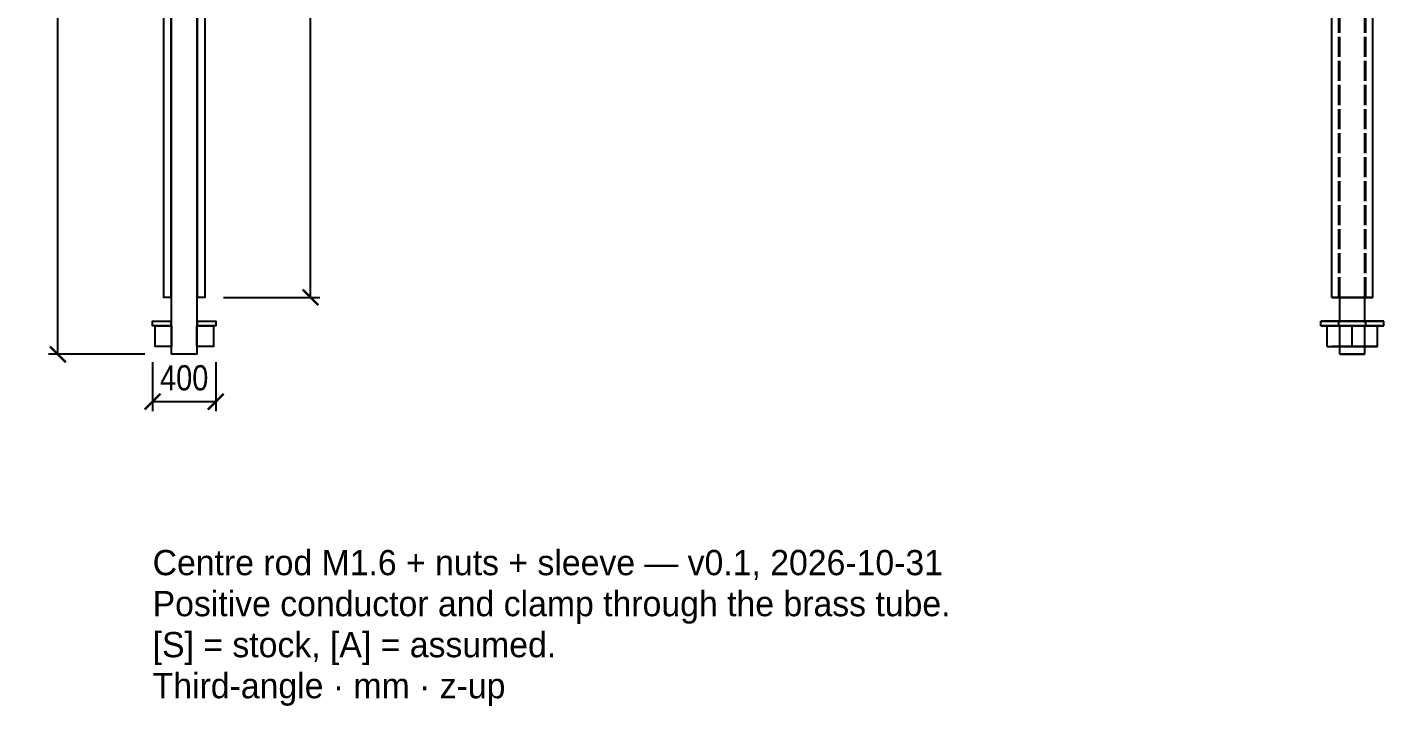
# Model space of a CAD drawing. Header units: millimetres. Extents: x -10 to 100, y -26 to 134.
# Drawn here: x -9.9 to 76, y -25.9 to 17.1 of the extents above; entities that cross this region are included whole.
import ezdxf

# ---------------------------------------------------------------- set-up
doc = ezdxf.new("R2010")
doc.units = ezdxf.units.MM
doc.linetypes.add('DASHED', pattern=[1.524, 1.27, -0.254])
for name, color, linetype in [('DIMS', 3, 'CONTINUOUS'), ('HIDDEN', 8, 'DASHED'), ('TEXT', 7, 'CONTINUOUS'), ('VISIBLE', 7, 'CONTINUOUS')]:
    doc.layers.add(name, color=color, linetype=linetype)
doc.styles.add('OpenSansCondensed-Light', font='OpenSansCondensed-Light.ttf')
doc.dimstyles.new('EZDXF', dxfattribs={"dimtxt": 0.25, "dimasz": 0.175, "dimexe": 0.375, "dimexo": 0.125, "dimgap": 0.1, "dimtad": 1, "dimlfac": 100, "dimzin": 12, "dimdsep": 46, "dimtxsty": 'OpenSansCondensed-Light', "dimblk": 'ARCHTICK', "dimcen": 2.5, "dimazin": 3, "dimtfac": 0.5, "dimtmove": 2, "dimatfit": 3})

# ---------------------------------------------------------------- blocks, each defined once
blk = doc.blocks.new('_ARCHTICK')
at = {"color": 0, "linetype": 'BYBLOCK', "const_width": 0.15}
blk.add_lwpolyline([(-0.5, -0.5), (0.5, 0.5)], dxfattribs=at)

msp = doc.modelspace()

# ---------------------------------------------------------------- linework, layer by layer
at = {"layer": 'HIDDEN'}
for points in [[(73.15, 0), (73.15, 52.6)], [(73.2, 0), (73.2, 52.6)], [(74.8, 0), (74.8, 52.6)], [(74.85, 0), (74.85, 52.6)], [(75.3, 0), (75.25873, 0), (75.21746, 0), (75.17619, 0), (75.13492, 0), (75.09365, 0), (75.05238, 0), (75.01111, 0), (74.96984, 0), (74.92857, 0), (74.8873, 0), (74.84603, 0), (74.80476, 0), (74.76349, 0), (74.72222, 0), (74.68095, 0), (74.63968, 0), (74.59841, 0), (74.55714, 0), (74.51587, 0), (74.4746, 0), (74.43333, 0), (74.39206, 0), (74.35079, 0), (74.30952, 0), (74.26825, 0), (74.22698, 0), (74.18571, 0), (74.14444, 0), (74.10317, 0), (74.0619, 0), (74.02063, 0), (73.97937, 0), (73.9381, 0), (73.89683, 0), (73.85556, 0), (73.81429, 0), (73.77302, 0), (73.73175, 0), (73.69048, 0), (73.64921, 0), (73.60794, 0), (73.56667, 0), (73.5254, 0), (73.48413, 0), (73.44286, 0), (73.40159, 0), (73.36032, 0), (73.31905, 0), (73.27778, 0), (73.23651, 0), (73.19524, 0), (73.15397, 0), (73.1127, 0), (73.07143, 0), (73.03016, 0), (72.98889, 0), (72.94762, 0), (72.90635, 0), (72.86508, 0), (72.82381, 0), (72.78254, 0), (72.74127, 0), (72.7, 0)], [(74.85, 0), (74.82302, 0), (74.79603, 0), (74.76905, 0), (74.74206, 0), (74.71508, 0), (74.6881, 0), (74.66111, 0), (74.63413, 0), (74.60714, 0), (74.58016, 0), (74.55317, 0), (74.52619, 0), (74.49921, 0), (74.47222, 0), (74.44524, 0), (74.41825, 0), (74.39127, 0), (74.36429, 0), (74.3373, 0), (74.31032, 0), (74.28333, 0), (74.25635, 0), (74.22937, 0), (74.20238, 0), (74.1754, 0), (74.14841, 0), (74.12143, 0), (74.09444, 0), (74.06746, 0), (74.04048, 0), (74.01349, 0), (73.98651, 0), (73.95952, 0), (73.93254, 0), (73.90556, 0), (73.87857, 0), (73.85159, 0), (73.8246, 0), (73.79762, 0), (73.77063, 0), (73.74365, 0), (73.71667, 0), (73.68968, 0), (73.6627, 0), (73.63571, 0), (73.60873, 0), (73.58175, 0), (73.55476, 0), (73.52778, 0), (73.50079, 0), (73.47381, 0), (73.44683, 0), (73.41984, 0), (73.39286, 0), (73.36587, 0), (73.33889, 0), (73.3119, 0), (73.28492, 0), (73.25794, 0), (73.23095, 0), (73.20397, 0), (73.17698, 0), (73.15, 0)], [(73.15, 0), (73.16349, 0), (73.17698, 0), (73.19048, 0), (73.20397, 0), (73.21746, 0), (73.23095, 0), (73.24444, 0), (73.25794, 0), (73.27143, 0), (73.28492, 0), (73.29841, 0), (73.3119, 0), (73.3254, 0), (73.33889, 0), (73.35238, 0), (73.36587, 0), (73.37937, 0), (73.39286, 0), (73.40635, 0), (73.41984, 0), (73.43333, 0), (73.44683, 0), (73.46032, 0), (73.47381, 0), (73.4873, 0), (73.50079, 0), (73.51429, 0), (73.52778, 0), (73.54127, 0), (73.55476, 0), (73.56825, 0), (73.58175, 0), (73.59524, 0), (73.60873, 0), (73.62222, 0), (73.63571, 0), (73.64921, 0), (73.6627, 0), (73.67619, 0), (73.68968, 0), (73.70317, 0), (73.71667, 0), (73.73016, 0), (73.74365, 0), (73.75714, 0), (73.77063, 0), (73.78413, 0), (73.79762, 0), (73.81111, 0), (73.8246, 0), (73.8381, 0), (73.85159, 0), (73.86508, 0), (73.87857, 0), (73.89206, 0), (73.90556, 0), (73.91905, 0), (73.93254, 0), (73.94603, 0), (73.95952, 0), (73.97302, 0), (73.98651, 0), (74, 0)], [(74, 0), (74.01349, 0), (74.02698, 0), (74.04048, 0), (74.05397, 0), (74.06746, 0), (74.08095, 0), (74.09444, 0), (74.10794, 0), (74.12143, 0), (74.13492, 0), (74.14841, 0), (74.1619, 0), (74.1754, 0), (74.18889, 0), (74.20238, 0), (74.21587, 0), (74.22937, 0), (74.24286, 0), (74.25635, 0), (74.26984, 0), (74.28333, 0), (74.29683, 0), (74.31032, 0), (74.32381, 0), (74.3373, 0), (74.35079, 0), (74.36429, 0), (74.37778, 0), (74.39127, 0), (74.40476, 0), (74.41825, 0), (74.43175, 0), (74.44524, 0), (74.45873, 0), (74.47222, 0), (74.48571, 0), (74.49921, 0), (74.5127, 0), (74.52619, 0), (74.53968, 0), (74.55317, 0), (74.56667, 0), (74.58016, 0), (74.59365, 0), (74.60714, 0), (74.62063, 0), (74.63413, 0), (74.64762, 0), (74.66111, 0), (74.6746, 0), (74.6881, 0), (74.70159, 0), (74.71508, 0), (74.72857, 0), (74.74206, 0), (74.75556, 0), (74.76905, 0), (74.78254, 0), (74.79603, 0), (74.80952, 0), (74.82302, 0), (74.83651, 0), (74.85, 0)], [(76, -1.51), (75.93651, -1.51), (75.87302, -1.51), (75.80952, -1.51), (75.74603, -1.51), (75.68254, -1.51), (75.61905, -1.51), (75.55556, -1.51), (75.49206, -1.51), (75.42857, -1.51), (75.36508, -1.51), (75.30159, -1.51), (75.2381, -1.51), (75.1746, -1.51), (75.11111, -1.51), (75.04762, -1.51), (74.98413, -1.51), (74.92063, -1.51), (74.85714, -1.51), (74.79365, -1.51), (74.73016, -1.51), (74.66667, -1.51), (74.60317, -1.51), (74.53968, -1.51), (74.47619, -1.51), (74.4127, -1.51), (74.34921, -1.51), (74.28571, -1.51), (74.22222, -1.51), (74.15873, -1.51), (74.09524, -1.51), (74.03175, -1.51), (73.96825, -1.51), (73.90476, -1.51), (73.84127, -1.51), (73.77778, -1.51), (73.71429, -1.51), (73.65079, -1.51), (73.5873, -1.51), (73.52381, -1.51), (73.46032, -1.51), (73.39683, -1.51), (73.33333, -1.51), (73.26984, -1.51), (73.20635, -1.51), (73.14286, -1.51), (73.07937, -1.51), (73.01587, -1.51), (72.95238, -1.51), (72.88889, -1.51), (72.8254, -1.51), (72.7619, -1.51), (72.69841, -1.51), (72.63492, -1.51), (72.57143, -1.51), (72.50794, -1.51), (72.44444, -1.51), (72.38095, -1.51), (72.31746, -1.51), (72.25397, -1.51), (72.19048, -1.51), (72.12698, -1.51), (72.06349, -1.51), (72, -1.51)], [(74.85, -1.51), (74.82302, -1.51), (74.79603, -1.51), (74.76905, -1.51), (74.74206, -1.51), (74.71508, -1.51), (74.6881, -1.51), (74.66111, -1.51), (74.63413, -1.51), (74.60714, -1.51), (74.58016, -1.51), (74.55317, -1.51), (74.52619, -1.51), (74.49921, -1.51), (74.47222, -1.51), (74.44524, -1.51), (74.41825, -1.51), (74.39127, -1.51), (74.36429, -1.51), (74.3373, -1.51), (74.31032, -1.51), (74.28333, -1.51), (74.25635, -1.51), (74.22937, -1.51), (74.20238, -1.51), (74.1754, -1.51), (74.14841, -1.51), (74.12143, -1.51), (74.09444, -1.51), (74.06746, -1.51), (74.04048, -1.51), (74.01349, -1.51), (73.98651, -1.51), (73.95952, -1.51), (73.93254, -1.51), (73.90556, -1.51), (73.87857, -1.51), (73.85159, -1.51), (73.8246, -1.51), (73.79762, -1.51), (73.77063, -1.51), (73.74365, -1.51), (73.71667, -1.51), (73.68968, -1.51), (73.6627, -1.51), (73.63571, -1.51), (73.60873, -1.51), (73.58175, -1.51), (73.55476, -1.51), (73.52778, -1.51), (73.50079, -1.51), (73.47381, -1.51), (73.44683, -1.51), (73.41984, -1.51), (73.39286, -1.51), (73.36587, -1.51), (73.33889, -1.51), (73.3119, -1.51), (73.28492, -1.51), (73.25794, -1.51), (73.23095, -1.51), (73.20397, -1.51), (73.17698, -1.51), (73.15, -1.51)], [(73.15, -1.51), (73.16349, -1.51), (73.17698, -1.51), (73.19048, -1.51), (73.20397, -1.51), (73.21746, -1.51), (73.23095, -1.51), (73.24444, -1.51), (73.25794, -1.51), (73.27143, -1.51), (73.28492, -1.51), (73.29841, -1.51), (73.3119, -1.51), (73.3254, -1.51), (73.33889, -1.51), (73.35238, -1.51), (73.36587, -1.51), (73.37937, -1.51), (73.39286, -1.51), (73.40635, -1.51), (73.41984, -1.51), (73.43333, -1.51), (73.44683, -1.51), (73.46032, -1.51), (73.47381, -1.51), (73.4873, -1.51), (73.50079, -1.51), (73.51429, -1.51), (73.52778, -1.51), (73.54127, -1.51), (73.55476, -1.51), (73.56825, -1.51), (73.58175, -1.51), (73.59524, -1.51), (73.60873, -1.51), (73.62222, -1.51), (73.63571, -1.51), (73.64921, -1.51), (73.6627, -1.51), (73.67619, -1.51), (73.68968, -1.51), (73.70317, -1.51), (73.71667, -1.51), (73.73016, -1.51), (73.74365, -1.51), (73.75714, -1.51), (73.77063, -1.51), (73.78413, -1.51), (73.79762, -1.51), (73.81111, -1.51), (73.8246, -1.51), (73.8381, -1.51), (73.85159, -1.51), (73.86508, -1.51), (73.87857, -1.51), (73.89206, -1.51), (73.90556, -1.51), (73.91905, -1.51), (73.93254, -1.51), (73.94603, -1.51), (73.95952, -1.51), (73.97302, -1.51), (73.98651, -1.51), (74, -1.51)], [(73.15, -1.81), (73.15, -1.51)], [(73.2, -3.11), (73.2, -1.51)], [(74, -1.51), (74.01349, -1.51), (74.02698, -1.51), (74.04048, -1.51), (74.05397, -1.51), (74.06746, -1.51), (74.08095, -1.51), (74.09444, -1.51), (74.10794, -1.51), (74.12143, -1.51), (74.13492, -1.51), (74.14841, -1.51), (74.1619, -1.51), (74.1754, -1.51), (74.18889, -1.51), (74.20238, -1.51), (74.21587, -1.51), (74.22937, -1.51), (74.24286, -1.51), (74.25635, -1.51), (74.26984, -1.51), (74.28333, -1.51), (74.29683, -1.51), (74.31032, -1.51), (74.32381, -1.51), (74.3373, -1.51), (74.35079, -1.51), (74.36429, -1.51), (74.37778, -1.51), (74.39127, -1.51), (74.40476, -1.51), (74.41825, -1.51), (74.43175, -1.51), (74.44524, -1.51), (74.45873, -1.51), (74.47222, -1.51), (74.48571, -1.51), (74.49921, -1.51), (74.5127, -1.51), (74.52619, -1.51), (74.53968, -1.51), (74.55317, -1.51), (74.56667, -1.51), (74.58016, -1.51), (74.59365, -1.51), (74.60714, -1.51), (74.62063, -1.51), (74.63413, -1.51), (74.64762, -1.51), (74.66111, -1.51), (74.6746, -1.51), (74.6881, -1.51), (74.70159, -1.51), (74.71508, -1.51), (74.72857, -1.51), (74.74206, -1.51), (74.75556, -1.51), (74.76905, -1.51), (74.78254, -1.51), (74.79603, -1.51), (74.80952, -1.51), (74.82302, -1.51), (74.83651, -1.51), (74.85, -1.51)], [(74.8, -3.11), (74.8, -1.51)], [(74.85, -1.81), (74.85, -1.51)], [(76, -1.81), (75.93651, -1.81), (75.87302, -1.81), (75.80952, -1.81), (75.74603, -1.81), (75.68254, -1.81), (75.61905, -1.81), (75.55556, -1.81), (75.49206, -1.81), (75.42857, -1.81), (75.36508, -1.81), (75.30159, -1.81), (75.2381, -1.81), (75.1746, -1.81), (75.11111, -1.81), (75.04762, -1.81), (74.98413, -1.81), (74.92063, -1.81), (74.85714, -1.81), (74.79365, -1.81), (74.73016, -1.81), (74.66667, -1.81), (74.60317, -1.81), (74.53968, -1.81), (74.47619, -1.81), (74.4127, -1.81), (74.34921, -1.81), (74.28571, -1.81), (74.22222, -1.81), (74.15873, -1.81), (74.09524, -1.81), (74.03175, -1.81), (73.96825, -1.81), (73.90476, -1.81), (73.84127, -1.81), (73.77778, -1.81), (73.71429, -1.81), (73.65079, -1.81), (73.5873, -1.81), (73.52381, -1.81), (73.46032, -1.81), (73.39683, -1.81), (73.33333, -1.81), (73.26984, -1.81), (73.20635, -1.81), (73.14286, -1.81), (73.07937, -1.81), (73.01587, -1.81), (72.95238, -1.81), (72.88889, -1.81), (72.8254, -1.81), (72.7619, -1.81), (72.69841, -1.81), (72.63492, -1.81), (72.57143, -1.81), (72.50794, -1.81), (72.44444, -1.81), (72.38095, -1.81), (72.31746, -1.81), (72.25397, -1.81), (72.19048, -1.81), (72.12698, -1.81), (72.06349, -1.81), (72, -1.81)], [(72.4, -1.81), (74, -1.81)], [(74, -1.81), (72.4, -1.81)], [(72.4, -3.11), (72.4, -1.81)], [(74.85, -1.81), (74.82302, -1.81), (74.79603, -1.81), (74.76905, -1.81), (74.74206, -1.81), (74.71508, -1.81), (74.6881, -1.81), (74.66111, -1.81), (74.63413, -1.81), (74.60714, -1.81), (74.58016, -1.81), (74.55317, -1.81), (74.52619, -1.81), (74.49921, -1.81), (74.47222, -1.81), (74.44524, -1.81), (74.41825, -1.81), (74.39127, -1.81), (74.36429, -1.81), (74.3373, -1.81), (74.31032, -1.81), (74.28333, -1.81), (74.25635, -1.81), (74.22937, -1.81), (74.20238, -1.81), (74.1754, -1.81), (74.14841, -1.81), (74.12143, -1.81), (74.09444, -1.81), (74.06746, -1.81), (74.04048, -1.81), (74.01349, -1.81), (73.98651, -1.81), (73.95952, -1.81), (73.93254, -1.81), (73.90556, -1.81), (73.87857, -1.81), (73.85159, -1.81), (73.8246, -1.81), (73.79762, -1.81), (73.77063, -1.81), (73.74365, -1.81), (73.71667, -1.81), (73.68968, -1.81), (73.6627, -1.81), (73.63571, -1.81), (73.60873, -1.81), (73.58175, -1.81), (73.55476, -1.81), (73.52778, -1.81), (73.50079, -1.81), (73.47381, -1.81), (73.44683, -1.81), (73.41984, -1.81), (73.39286, -1.81), (73.36587, -1.81), (73.33889, -1.81), (73.3119, -1.81), (73.28492, -1.81), (73.25794, -1.81), (73.23095, -1.81), (73.20397, -1.81), (73.17698, -1.81), (73.15, -1.81)], [(73.15, -1.81), (73.16349, -1.81), (73.17698, -1.81), (73.19048, -1.81), (73.20397, -1.81), (73.21746, -1.81), (73.23095, -1.81), (73.24444, -1.81), (73.25794, -1.81), (73.27143, -1.81), (73.28492, -1.81), (73.29841, -1.81), (73.3119, -1.81), (73.3254, -1.81), (73.33889, -1.81), (73.35238, -1.81), (73.36587, -1.81), (73.37937, -1.81), (73.39286, -1.81), (73.40635, -1.81), (73.41984, -1.81), (73.43333, -1.81), (73.44683, -1.81), (73.46032, -1.81), (73.47381, -1.81), (73.4873, -1.81), (73.50079, -1.81), (73.51429, -1.81), (73.52778, -1.81), (73.54127, -1.81), (73.55476, -1.81), (73.56825, -1.81), (73.58175, -1.81), (73.59524, -1.81), (73.60873, -1.81), (73.62222, -1.81), (73.63571, -1.81), (73.64921, -1.81), (73.6627, -1.81), (73.67619, -1.81), (73.68968, -1.81), (73.70317, -1.81), (73.71667, -1.81), (73.73016, -1.81), (73.74365, -1.81), (73.75714, -1.81), (73.77063, -1.81), (73.78413, -1.81), (73.79762, -1.81), (73.81111, -1.81), (73.8246, -1.81), (73.8381, -1.81), (73.85159, -1.81), (73.86508, -1.81), (73.87857, -1.81), (73.89206, -1.81), (73.90556, -1.81), (73.91905, -1.81), (73.93254, -1.81), (73.94603, -1.81), (73.95952, -1.81), (73.97302, -1.81), (73.98651, -1.81), (74, -1.81)], [(74.8, -1.81), (74.7746, -1.81), (74.74921, -1.81), (74.72381, -1.81), (74.69841, -1.81), (74.67302, -1.81), (74.64762, -1.81), (74.62222, -1.81), (74.59683, -1.81), (74.57143, -1.81), (74.54603, -1.81), (74.52063, -1.81), (74.49524, -1.81), (74.46984, -1.81), (74.44444, -1.81), (74.41905, -1.81), (74.39365, -1.81), (74.36825, -1.81), (74.34286, -1.81), (74.31746, -1.81), (74.29206, -1.81), (74.26667, -1.81), (74.24127, -1.81), (74.21587, -1.81), (74.19048, -1.81), (74.16508, -1.81), (74.13968, -1.81), (74.11429, -1.81), (74.08889, -1.81), (74.06349, -1.81), (74.0381, -1.81), (74.0127, -1.81), (73.9873, -1.81), (73.9619, -1.81), (73.93651, -1.81), (73.91111, -1.81), (73.88571, -1.81), (73.86032, -1.81), (73.83492, -1.81), (73.80952, -1.81), (73.78413, -1.81), (73.75873, -1.81), (73.73333, -1.81), (73.70794, -1.81), (73.68254, -1.81), (73.65714, -1.81), (73.63175, -1.81), (73.60635, -1.81), (73.58095, -1.81), (73.55556, -1.81), (73.53016, -1.81), (73.50476, -1.81), (73.47937, -1.81), (73.45397, -1.81), (73.42857, -1.81), (73.40317, -1.81), (73.37778, -1.81), (73.35238, -1.81), (73.32698, -1.81), (73.30159, -1.81), (73.27619, -1.81), (73.25079, -1.81), (73.2254, -1.81), (73.2, -1.81)], [(73.2, -1.81), (73.2127, -1.81), (73.2254, -1.81), (73.2381, -1.81), (73.25079, -1.81), (73.26349, -1.81), (73.27619, -1.81), (73.28889, -1.81), (73.30159, -1.81), (73.31429, -1.81), (73.32698, -1.81), (73.33968, -1.81), (73.35238, -1.81), (73.36508, -1.81), (73.37778, -1.81), (73.39048, -1.81), (73.40317, -1.81), (73.41587, -1.81), (73.42857, -1.81), (73.44127, -1.81), (73.45397, -1.81), (73.46667, -1.81), (73.47937, -1.81), (73.49206, -1.81), (73.50476, -1.81), (73.51746, -1.81), (73.53016, -1.81), (73.54286, -1.81), (73.55556, -1.81), (73.56825, -1.81), (73.58095, -1.81), (73.59365, -1.81), (73.60635, -1.81), (73.61905, -1.81), (73.63175, -1.81), (73.64444, -1.81), (73.65714, -1.81), (73.66984, -1.81), (73.68254, -1.81), (73.69524, -1.81), (73.70794, -1.81), (73.72063, -1.81), (73.73333, -1.81), (73.74603, -1.81), (73.75873, -1.81), (73.77143, -1.81), (73.78413, -1.81), (73.79683, -1.81), (73.80952, -1.81), (73.82222, -1.81), (73.83492, -1.81), (73.84762, -1.81), (73.86032, -1.81), (73.87302, -1.81), (73.88571, -1.81), (73.89841, -1.81), (73.91111, -1.81), (73.92381, -1.81), (73.93651, -1.81), (73.94921, -1.81), (73.9619, -1.81), (73.9746, -1.81), (73.9873, -1.81), (74, -1.81)], [(73.2, -3.11), (73.2, -1.81)], [(74, -1.81), (74.01349, -1.81), (74.02698, -1.81), (74.04048, -1.81), (74.05397, -1.81), (74.06746, -1.81), (74.08095, -1.81), (74.09444, -1.81), (74.10794, -1.81), (74.12143, -1.81), (74.13492, -1.81), (74.14841, -1.81), (74.1619, -1.81), (74.1754, -1.81), (74.18889, -1.81), (74.20238, -1.81), (74.21587, -1.81), (74.22937, -1.81), (74.24286, -1.81), (74.25635, -1.81), (74.26984, -1.81), (74.28333, -1.81), (74.29683, -1.81), (74.31032, -1.81), (74.32381, -1.81), (74.3373, -1.81), (74.35079, -1.81), (74.36429, -1.81), (74.37778, -1.81), (74.39127, -1.81), (74.40476, -1.81), (74.41825, -1.81), (74.43175, -1.81), (74.44524, -1.81), (74.45873, -1.81), (74.47222, -1.81), (74.48571, -1.81), (74.49921, -1.81), (74.5127, -1.81), (74.52619, -1.81), (74.53968, -1.81), (74.55317, -1.81), (74.56667, -1.81), (74.58016, -1.81), (74.59365, -1.81), (74.60714, -1.81), (74.62063, -1.81), (74.63413, -1.81), (74.64762, -1.81), (74.66111, -1.81), (74.6746, -1.81), (74.6881, -1.81), (74.70159, -1.81), (74.71508, -1.81), (74.72857, -1.81), (74.74206, -1.81), (74.75556, -1.81), (74.76905, -1.81), (74.78254, -1.81), (74.79603, -1.81), (74.80952, -1.81), (74.82302, -1.81), (74.83651, -1.81), (74.85, -1.81)], [(74, -1.81), (75.6, -1.81)], [(75.6, -1.81), (74, -1.81)], [(74, -1.81), (74.0127, -1.81), (74.0254, -1.81), (74.0381, -1.81), (74.05079, -1.81), (74.06349, -1.81), (74.07619, -1.81), (74.08889, -1.81), (74.10159, -1.81), (74.11429, -1.81), (74.12698, -1.81), (74.13968, -1.81), (74.15238, -1.81), (74.16508, -1.81), (74.17778, -1.81), (74.19048, -1.81), (74.20317, -1.81), (74.21587, -1.81), (74.22857, -1.81), (74.24127, -1.81), (74.25397, -1.81), (74.26667, -1.81), (74.27937, -1.81), (74.29206, -1.81), (74.30476, -1.81), (74.31746, -1.81), (74.33016, -1.81), (74.34286, -1.81), (74.35556, -1.81), (74.36825, -1.81), (74.38095, -1.81), (74.39365, -1.81), (74.40635, -1.81), (74.41905, -1.81), (74.43175, -1.81), (74.44444, -1.81), (74.45714, -1.81), (74.46984, -1.81), (74.48254, -1.81), (74.49524, -1.81), (74.50794, -1.81), (74.52063, -1.81), (74.53333, -1.81), (74.54603, -1.81), (74.55873, -1.81), (74.57143, -1.81), (74.58413, -1.81), (74.59683, -1.81), (74.60952, -1.81), (74.62222, -1.81), (74.63492, -1.81), (74.64762, -1.81), (74.66032, -1.81), (74.67302, -1.81), (74.68571, -1.81), (74.69841, -1.81), (74.71111, -1.81), (74.72381, -1.81), (74.73651, -1.81), (74.74921, -1.81), (74.7619, -1.81), (74.7746, -1.81), (74.7873, -1.81), (74.8, -1.81)], [(74, -3.11), (74, -1.81)], [(74.8, -3.11), (74.8, -1.81)], [(75.6, -3.11), (75.6, -1.81)], [(74, -3.11), (72.4, -3.11)], [(74.8, -3.11), (74.7746, -3.11), (74.74921, -3.11), (74.72381, -3.11), (74.69841, -3.11), (74.67302, -3.11), (74.64762, -3.11), (74.62222, -3.11), (74.59683, -3.11), (74.57143, -3.11), (74.54603, -3.11), (74.52063, -3.11), (74.49524, -3.11), (74.46984, -3.11), (74.44444, -3.11), (74.41905, -3.11), (74.39365, -3.11), (74.36825, -3.11), (74.34286, -3.11), (74.31746, -3.11), (74.29206, -3.11), (74.26667, -3.11), (74.24127, -3.11), (74.21587, -3.11), (74.19048, -3.11), (74.16508, -3.11), (74.13968, -3.11), (74.11429, -3.11), (74.08889, -3.11), (74.06349, -3.11), (74.0381, -3.11), (74.0127, -3.11), (73.9873, -3.11), (73.9619, -3.11), (73.93651, -3.11), (73.91111, -3.11), (73.88571, -3.11), (73.86032, -3.11), (73.83492, -3.11), (73.80952, -3.11), (73.78413, -3.11), (73.75873, -3.11), (73.73333, -3.11), (73.70794, -3.11), (73.68254, -3.11), (73.65714, -3.11), (73.63175, -3.11), (73.60635, -3.11), (73.58095, -3.11), (73.55556, -3.11), (73.53016, -3.11), (73.50476, -3.11), (73.47937, -3.11), (73.45397, -3.11), (73.42857, -3.11), (73.40317, -3.11), (73.37778, -3.11), (73.35238, -3.11), (73.32698, -3.11), (73.30159, -3.11), (73.27619, -3.11), (73.25079, -3.11), (73.2254, -3.11), (73.2, -3.11)], [(73.2, -3.11), (73.2127, -3.11), (73.2254, -3.11), (73.2381, -3.11), (73.25079, -3.11), (73.26349, -3.11), (73.27619, -3.11), (73.28889, -3.11), (73.30159, -3.11), (73.31429, -3.11), (73.32698, -3.11), (73.33968, -3.11), (73.35238, -3.11), (73.36508, -3.11), (73.37778, -3.11), (73.39048, -3.11), (73.40317, -3.11), (73.41587, -3.11), (73.42857, -3.11), (73.44127, -3.11), (73.45397, -3.11), (73.46667, -3.11), (73.47937, -3.11), (73.49206, -3.11), (73.50476, -3.11), (73.51746, -3.11), (73.53016, -3.11), (73.54286, -3.11), (73.55556, -3.11), (73.56825, -3.11), (73.58095, -3.11), (73.59365, -3.11), (73.60635, -3.11), (73.61905, -3.11), (73.63175, -3.11), (73.64444, -3.11), (73.65714, -3.11), (73.66984, -3.11), (73.68254, -3.11), (73.69524, -3.11), (73.70794, -3.11), (73.72063, -3.11), (73.73333, -3.11), (73.74603, -3.11), (73.75873, -3.11), (73.77143, -3.11), (73.78413, -3.11), (73.79683, -3.11), (73.80952, -3.11), (73.82222, -3.11), (73.83492, -3.11), (73.84762, -3.11), (73.86032, -3.11), (73.87302, -3.11), (73.88571, -3.11), (73.89841, -3.11), (73.91111, -3.11), (73.92381, -3.11), (73.93651, -3.11), (73.94921, -3.11), (73.9619, -3.11), (73.9746, -3.11), (73.9873, -3.11), (74, -3.11)], [(75.6, -3.11), (74, -3.11)], [(74, -3.11), (74.0127, -3.11), (74.0254, -3.11), (74.0381, -3.11), (74.05079, -3.11), (74.06349, -3.11), (74.07619, -3.11), (74.08889, -3.11), (74.10159, -3.11), (74.11429, -3.11), (74.12698, -3.11), (74.13968, -3.11), (74.15238, -3.11), (74.16508, -3.11), (74.17778, -3.11), (74.19048, -3.11), (74.20317, -3.11), (74.21587, -3.11), (74.22857, -3.11), (74.24127, -3.11), (74.25397, -3.11), (74.26667, -3.11), (74.27937, -3.11), (74.29206, -3.11), (74.30476, -3.11), (74.31746, -3.11), (74.33016, -3.11), (74.34286, -3.11), (74.35556, -3.11), (74.36825, -3.11), (74.38095, -3.11), (74.39365, -3.11), (74.40635, -3.11), (74.41905, -3.11), (74.43175, -3.11), (74.44444, -3.11), (74.45714, -3.11), (74.46984, -3.11), (74.48254, -3.11), (74.49524, -3.11), (74.50794, -3.11), (74.52063, -3.11), (74.53333, -3.11), (74.54603, -3.11), (74.55873, -3.11), (74.57143, -3.11), (74.58413, -3.11), (74.59683, -3.11), (74.60952, -3.11), (74.62222, -3.11), (74.63492, -3.11), (74.64762, -3.11), (74.66032, -3.11), (74.67302, -3.11), (74.68571, -3.11), (74.69841, -3.11), (74.71111, -3.11), (74.72381, -3.11), (74.73651, -3.11), (74.74921, -3.11), (74.7619, -3.11), (74.7746, -3.11), (74.7873, -3.11), (74.8, -3.11)], [(74.8, -3.61), (74.7746, -3.61), (74.74921, -3.61), (74.72381, -3.61), (74.69841, -3.61), (74.67302, -3.61), (74.64762, -3.61), (74.62222, -3.61), (74.59683, -3.61), (74.57143, -3.61), (74.54603, -3.61), (74.52063, -3.61), (74.49524, -3.61), (74.46984, -3.61), (74.44444, -3.61), (74.41905, -3.61), (74.39365, -3.61), (74.36825, -3.61), (74.34286, -3.61), (74.31746, -3.61), (74.29206, -3.61), (74.26667, -3.61), (74.24127, -3.61), (74.21587, -3.61), (74.19048, -3.61), (74.16508, -3.61), (74.13968, -3.61), (74.11429, -3.61), (74.08889, -3.61), (74.06349, -3.61), (74.0381, -3.61), (74.0127, -3.61), (73.9873, -3.61), (73.9619, -3.61), (73.93651, -3.61), (73.91111, -3.61), (73.88571, -3.61), (73.86032, -3.61), (73.83492, -3.61), (73.80952, -3.61), (73.78413, -3.61), (73.75873, -3.61), (73.73333, -3.61), (73.70794, -3.61), (73.68254, -3.61), (73.65714, -3.61), (73.63175, -3.61), (73.60635, -3.61), (73.58095, -3.61), (73.55556, -3.61), (73.53016, -3.61), (73.50476, -3.61), (73.47937, -3.61), (73.45397, -3.61), (73.42857, -3.61), (73.40317, -3.61), (73.37778, -3.61), (73.35238, -3.61), (73.32698, -3.61), (73.30159, -3.61), (73.27619, -3.61), (73.25079, -3.61), (73.2254, -3.61), (73.2, -3.61)]]:
    msp.add_lwpolyline(points, dxfattribs=at)
at = {"layer": 'VISIBLE'}
for points in [[(-0.8, 54.6), (0.8, 54.6), (0.8, -3.61), (-0.8, -3.61), (-0.8, 54.6)], [(-0.85, 0), (-1.3, 0), (-1.3, 52.6), (-0.85, 52.6), (-0.85, 0)], [(0.85, 52.6), (1.3, 52.6), (1.3, 0), (0.85, 0), (0.85, 52.6)], [(72.7, 0), (72.7, 52.6)], [(75.3, 0), (75.3, 52.6)], [(72.7, 0), (72.72063, 0), (72.74127, 0), (72.7619, 0), (72.78254, 0), (72.80317, 0), (72.82381, 0), (72.84444, 0), (72.86508, 0), (72.88571, 0), (72.90635, 0), (72.92698, 0), (72.94762, 0), (72.96825, 0), (72.98889, 0), (73.00952, 0), (73.03016, 0), (73.05079, 0), (73.07143, 0), (73.09206, 0), (73.1127, 0), (73.13333, 0), (73.15397, 0), (73.1746, 0), (73.19524, 0), (73.21587, 0), (73.23651, 0), (73.25714, 0), (73.27778, 0), (73.29841, 0), (73.31905, 0), (73.33968, 0), (73.36032, 0), (73.38095, 0), (73.40159, 0), (73.42222, 0), (73.44286, 0), (73.46349, 0), (73.48413, 0), (73.50476, 0), (73.5254, 0), (73.54603, 0), (73.56667, 0), (73.5873, 0), (73.60794, 0), (73.62857, 0), (73.64921, 0), (73.66984, 0), (73.69048, 0), (73.71111, 0), (73.73175, 0), (73.75238, 0), (73.77302, 0), (73.79365, 0), (73.81429, 0), (73.83492, 0), (73.85556, 0), (73.87619, 0), (73.89683, 0), (73.91746, 0), (73.9381, 0), (73.95873, 0), (73.97937, 0), (74, 0)], [(73.2, -1.51), (73.2, 0)], [(74, 0), (74.02063, 0), (74.04127, 0), (74.0619, 0), (74.08254, 0), (74.10317, 0), (74.12381, 0), (74.14444, 0), (74.16508, 0), (74.18571, 0), (74.20635, 0), (74.22698, 0), (74.24762, 0), (74.26825, 0), (74.28889, 0), (74.30952, 0), (74.33016, 0), (74.35079, 0), (74.37143, 0), (74.39206, 0), (74.4127, 0), (74.43333, 0), (74.45397, 0), (74.4746, 0), (74.49524, 0), (74.51587, 0), (74.53651, 0), (74.55714, 0), (74.57778, 0), (74.59841, 0), (74.61905, 0), (74.63968, 0), (74.66032, 0), (74.68095, 0), (74.70159, 0), (74.72222, 0), (74.74286, 0), (74.76349, 0), (74.78413, 0), (74.80476, 0), (74.8254, 0), (74.84603, 0), (74.86667, 0), (74.8873, 0), (74.90794, 0), (74.92857, 0), (74.94921, 0), (74.96984, 0), (74.99048, 0), (75.01111, 0), (75.03175, 0), (75.05238, 0), (75.07302, 0), (75.09365, 0), (75.11429, 0), (75.13492, 0), (75.15556, 0), (75.17619, 0), (75.19683, 0), (75.21746, 0), (75.2381, 0), (75.25873, 0), (75.27937, 0), (75.3, 0)], [(74.8, -1.51), (74.8, 0)], [(-0.85, -1.81), (-2, -1.81), (-2, -1.51), (-0.85, -1.51), (-0.85, -1.81)], [(0.85, -1.51), (2, -1.51), (2, -1.81), (0.85, -1.81), (0.85, -1.51)], [(72, -1.51), (72.03175, -1.51), (72.06349, -1.51), (72.09524, -1.51), (72.12698, -1.51), (72.15873, -1.51), (72.19048, -1.51), (72.22222, -1.51), (72.25397, -1.51), (72.28571, -1.51), (72.31746, -1.51), (72.34921, -1.51), (72.38095, -1.51), (72.4127, -1.51), (72.44444, -1.51), (72.47619, -1.51), (72.50794, -1.51), (72.53968, -1.51), (72.57143, -1.51), (72.60317, -1.51), (72.63492, -1.51), (72.66667, -1.51), (72.69841, -1.51), (72.73016, -1.51), (72.7619, -1.51), (72.79365, -1.51), (72.8254, -1.51), (72.85714, -1.51), (72.88889, -1.51), (72.92063, -1.51), (72.95238, -1.51), (72.98413, -1.51), (73.01587, -1.51), (73.04762, -1.51), (73.07937, -1.51), (73.11111, -1.51), (73.14286, -1.51), (73.1746, -1.51), (73.20635, -1.51), (73.2381, -1.51), (73.26984, -1.51), (73.30159, -1.51), (73.33333, -1.51), (73.36508, -1.51), (73.39683, -1.51), (73.42857, -1.51), (73.46032, -1.51), (73.49206, -1.51), (73.52381, -1.51), (73.55556, -1.51), (73.5873, -1.51), (73.61905, -1.51), (73.65079, -1.51), (73.68254, -1.51), (73.71429, -1.51), (73.74603, -1.51), (73.77778, -1.51), (73.80952, -1.51), (73.84127, -1.51), (73.87302, -1.51), (73.90476, -1.51), (73.93651, -1.51), (73.96825, -1.51), (74, -1.51)], [(72, -1.81), (72, -1.51)], [(74, -1.51), (74.03175, -1.51), (74.06349, -1.51), (74.09524, -1.51), (74.12698, -1.51), (74.15873, -1.51), (74.19048, -1.51), (74.22222, -1.51), (74.25397, -1.51), (74.28571, -1.51), (74.31746, -1.51), (74.34921, -1.51), (74.38095, -1.51), (74.4127, -1.51), (74.44444, -1.51), (74.47619, -1.51), (74.50794, -1.51), (74.53968, -1.51), (74.57143, -1.51), (74.60317, -1.51), (74.63492, -1.51), (74.66667, -1.51), (74.69841, -1.51), (74.73016, -1.51), (74.7619, -1.51), (74.79365, -1.51), (74.8254, -1.51), (74.85714, -1.51), (74.88889, -1.51), (74.92063, -1.51), (74.95238, -1.51), (74.98413, -1.51), (75.01587, -1.51), (75.04762, -1.51), (75.07937, -1.51), (75.11111, -1.51), (75.14286, -1.51), (75.1746, -1.51), (75.20635, -1.51), (75.2381, -1.51), (75.26984, -1.51), (75.30159, -1.51), (75.33333, -1.51), (75.36508, -1.51), (75.39683, -1.51), (75.42857, -1.51), (75.46032, -1.51), (75.49206, -1.51), (75.52381, -1.51), (75.55556, -1.51), (75.5873, -1.51), (75.61905, -1.51), (75.65079, -1.51), (75.68254, -1.51), (75.71429, -1.51), (75.74603, -1.51), (75.77778, -1.51), (75.80952, -1.51), (75.84127, -1.51), (75.87302, -1.51), (75.90476, -1.51), (75.93651, -1.51), (75.96825, -1.51), (76, -1.51)], [(76, -1.81), (76, -1.51)], [(-0.8, -3.11), (-1.84752, -3.11), (-1.84752, -1.81), (-0.8, -1.81), (-0.8, -3.11)], [(1.84752, -1.81), (1.84752, -3.11), (0.8, -3.11), (0.8, -1.81), (1.84752, -1.81)], [(72, -1.81), (72.03175, -1.81), (72.06349, -1.81), (72.09524, -1.81), (72.12698, -1.81), (72.15873, -1.81), (72.19048, -1.81), (72.22222, -1.81), (72.25397, -1.81), (72.28571, -1.81), (72.31746, -1.81), (72.34921, -1.81), (72.38095, -1.81), (72.4127, -1.81), (72.44444, -1.81), (72.47619, -1.81), (72.50794, -1.81), (72.53968, -1.81), (72.57143, -1.81), (72.60317, -1.81), (72.63492, -1.81), (72.66667, -1.81), (72.69841, -1.81), (72.73016, -1.81), (72.7619, -1.81), (72.79365, -1.81), (72.8254, -1.81), (72.85714, -1.81), (72.88889, -1.81), (72.92063, -1.81), (72.95238, -1.81), (72.98413, -1.81), (73.01587, -1.81), (73.04762, -1.81), (73.07937, -1.81), (73.11111, -1.81), (73.14286, -1.81), (73.1746, -1.81), (73.20635, -1.81), (73.2381, -1.81), (73.26984, -1.81), (73.30159, -1.81), (73.33333, -1.81), (73.36508, -1.81), (73.39683, -1.81), (73.42857, -1.81), (73.46032, -1.81), (73.49206, -1.81), (73.52381, -1.81), (73.55556, -1.81), (73.5873, -1.81), (73.61905, -1.81), (73.65079, -1.81), (73.68254, -1.81), (73.71429, -1.81), (73.74603, -1.81), (73.77778, -1.81), (73.80952, -1.81), (73.84127, -1.81), (73.87302, -1.81), (73.90476, -1.81), (73.93651, -1.81), (73.96825, -1.81), (74, -1.81)], [(72.4, -3.11), (72.4, -1.81)], [(74, -1.81), (74.03175, -1.81), (74.06349, -1.81), (74.09524, -1.81), (74.12698, -1.81), (74.15873, -1.81), (74.19048, -1.81), (74.22222, -1.81), (74.25397, -1.81), (74.28571, -1.81), (74.31746, -1.81), (74.34921, -1.81), (74.38095, -1.81), (74.4127, -1.81), (74.44444, -1.81), (74.47619, -1.81), (74.50794, -1.81), (74.53968, -1.81), (74.57143, -1.81), (74.60317, -1.81), (74.63492, -1.81), (74.66667, -1.81), (74.69841, -1.81), (74.73016, -1.81), (74.7619, -1.81), (74.79365, -1.81), (74.8254, -1.81), (74.85714, -1.81), (74.88889, -1.81), (74.92063, -1.81), (74.95238, -1.81), (74.98413, -1.81), (75.01587, -1.81), (75.04762, -1.81), (75.07937, -1.81), (75.11111, -1.81), (75.14286, -1.81), (75.1746, -1.81), (75.20635, -1.81), (75.2381, -1.81), (75.26984, -1.81), (75.30159, -1.81), (75.33333, -1.81), (75.36508, -1.81), (75.39683, -1.81), (75.42857, -1.81), (75.46032, -1.81), (75.49206, -1.81), (75.52381, -1.81), (75.55556, -1.81), (75.5873, -1.81), (75.61905, -1.81), (75.65079, -1.81), (75.68254, -1.81), (75.71429, -1.81), (75.74603, -1.81), (75.77778, -1.81), (75.80952, -1.81), (75.84127, -1.81), (75.87302, -1.81), (75.90476, -1.81), (75.93651, -1.81), (75.96825, -1.81), (76, -1.81)], [(74, -3.11), (74, -1.81)], [(75.6, -3.11), (75.6, -1.81)], [(72.4, -3.11), (74, -3.11)], [(73.2, -3.61), (73.2, -3.11)], [(74, -3.11), (75.6, -3.11)], [(74.8, -3.61), (74.8, -3.11)], [(73.2, -3.61), (73.2127, -3.61), (73.2254, -3.61), (73.2381, -3.61), (73.25079, -3.61), (73.26349, -3.61), (73.27619, -3.61), (73.28889, -3.61), (73.30159, -3.61), (73.31429, -3.61), (73.32698, -3.61), (73.33968, -3.61), (73.35238, -3.61), (73.36508, -3.61), (73.37778, -3.61), (73.39048, -3.61), (73.40317, -3.61), (73.41587, -3.61), (73.42857, -3.61), (73.44127, -3.61), (73.45397, -3.61), (73.46667, -3.61), (73.47937, -3.61), (73.49206, -3.61), (73.50476, -3.61), (73.51746, -3.61), (73.53016, -3.61), (73.54286, -3.61), (73.55556, -3.61), (73.56825, -3.61), (73.58095, -3.61), (73.59365, -3.61), (73.60635, -3.61), (73.61905, -3.61), (73.63175, -3.61), (73.64444, -3.61), (73.65714, -3.61), (73.66984, -3.61), (73.68254, -3.61), (73.69524, -3.61), (73.70794, -3.61), (73.72063, -3.61), (73.73333, -3.61), (73.74603, -3.61), (73.75873, -3.61), (73.77143, -3.61), (73.78413, -3.61), (73.79683, -3.61), (73.80952, -3.61), (73.82222, -3.61), (73.83492, -3.61), (73.84762, -3.61), (73.86032, -3.61), (73.87302, -3.61), (73.88571, -3.61), (73.89841, -3.61), (73.91111, -3.61), (73.92381, -3.61), (73.93651, -3.61), (73.94921, -3.61), (73.9619, -3.61), (73.9746, -3.61), (73.9873, -3.61), (74, -3.61)], [(74, -3.61), (74.0127, -3.61), (74.0254, -3.61), (74.0381, -3.61), (74.05079, -3.61), (74.06349, -3.61), (74.07619, -3.61), (74.08889, -3.61), (74.10159, -3.61), (74.11429, -3.61), (74.12698, -3.61), (74.13968, -3.61), (74.15238, -3.61), (74.16508, -3.61), (74.17778, -3.61), (74.19048, -3.61), (74.20317, -3.61), (74.21587, -3.61), (74.22857, -3.61), (74.24127, -3.61), (74.25397, -3.61), (74.26667, -3.61), (74.27937, -3.61), (74.29206, -3.61), (74.30476, -3.61), (74.31746, -3.61), (74.33016, -3.61), (74.34286, -3.61), (74.35556, -3.61), (74.36825, -3.61), (74.38095, -3.61), (74.39365, -3.61), (74.40635, -3.61), (74.41905, -3.61), (74.43175, -3.61), (74.44444, -3.61), (74.45714, -3.61), (74.46984, -3.61), (74.48254, -3.61), (74.49524, -3.61), (74.50794, -3.61), (74.52063, -3.61), (74.53333, -3.61), (74.54603, -3.61), (74.55873, -3.61), (74.57143, -3.61), (74.58413, -3.61), (74.59683, -3.61), (74.60952, -3.61), (74.62222, -3.61), (74.63492, -3.61), (74.64762, -3.61), (74.66032, -3.61), (74.67302, -3.61), (74.68571, -3.61), (74.69841, -3.61), (74.71111, -3.61), (74.72381, -3.61), (74.73651, -3.61), (74.74921, -3.61), (74.7619, -3.61), (74.7746, -3.61), (74.7873, -3.61), (74.8, -3.61)]]:
    msp.add_lwpolyline(points, dxfattribs=at)

# ---------------------------------------------------------------- texts
at = {"layer": 'TEXT'}
for s, p in [('Centre rod M1.6 + nuts + sleeve — v0.1, 2026-10-31', (-2, -17.61)), ('Positive conductor and clamp through the brass tube.', (-2, -20.21)), ('[S] = stock, [A] = assumed.', (-2, -22.81)), ('Third-angle · mm · z-up', (-2, -25.41))]:
    msp.add_text(s, height=1.6, dxfattribs=at).set_placement(p)

# ---------------------------------------------------------------- dimensions: what is measured, and where the dimension line sits
at = {"layer": 'DIMS'}
for base, p1, p2 in [((-8, -3.61), (-2, -3.61), (-2, 54.6)), ((8, 0), (2, 0), (2, 52.6))]:
    msp.add_linear_dim(base=base, p1=p1, p2=p2, angle=90, dimstyle='EZDXF', override={"dimtxt": 1.6, "dimasz": 1, "dimexe": 0.6, "dimexo": 0.5, "dimdec": 2}, dxfattribs=at).render()
msp.add_linear_dim(base=(-2, -6.61), p1=(-2, -3.61), p2=(2, -3.61), dimstyle='EZDXF', override={"dimtxt": 1.6, "dimasz": 1, "dimexe": 0.6, "dimexo": 0.5, "dimdec": 2}, dxfattribs=at).render()

doc.saveas('drawing.dxf')
